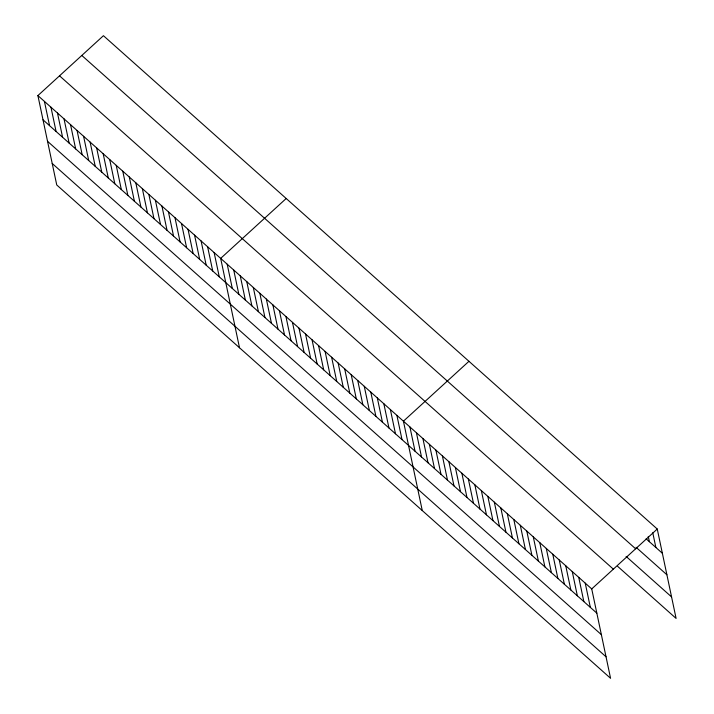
<?xml version="1.0" encoding="UTF-8"?>
<svg xmlns="http://www.w3.org/2000/svg" width="714" height="714" viewBox="0 0 714 714"><rect width="100%" height="100%" fill="white"/><g stroke="black" fill="none" stroke-linecap="round" stroke-linejoin="round"><path stroke-width="1.07" d="M37.904 95.587L591.727 588.916L610.568 678.3L56.745 184.971L37.904 95.587L103.432 35.7L657.255 529.029L676.096 618.413L617.655 566.363M286.198 198.501L220.671 258.388L239.502 347.772M468.955 361.302L403.428 421.18L422.269 510.564M591.727 588.916L657.255 529.029M646.134 538.811L662.369 553.27M636.058 547.29L666.894 574.77M81.807 55.46L635.63 548.789M626.116 556.429L671.562 596.913M59.53 75.827L613.353 569.156M43.01 119.827L596.833 613.156M47.543 141.318L601.366 634.648M52.211 163.47L606.034 656.8M652.766 532.733L655.871 547.486M648.267 536.428L649.383 541.703M585.239 583.133L590.344 607.373M578.742 577.349L583.847 601.59M572.253 571.566L577.358 595.806M565.756 565.783L570.861 590.014M559.267 559.999L564.372 584.231M552.77 554.216L557.875 578.447M546.272 548.423L551.386 572.664M539.784 542.64L544.889 566.88M533.287 536.857L538.401 561.097M526.798 531.073L531.903 555.313M520.301 525.29L525.415 549.53M513.812 519.506L518.917 543.747M507.315 513.723L512.429 537.963M500.826 507.94L505.931 532.18M494.329 502.156L499.443 526.396M487.841 496.373L492.946 520.613M481.343 490.589L486.457 514.83M474.855 484.806L479.96 509.046M468.357 479.023L473.471 503.263M461.869 473.239L466.974 497.479M455.371 467.456L460.485 491.696M448.883 461.672L453.988 485.913M442.385 455.889L447.491 480.12M435.897 450.106L441.002 474.337M429.4 444.322L434.505 468.554M422.911 438.53L428.016 462.77M416.414 432.746L421.519 456.987M409.925 426.963L415.03 451.203M396.904 415.369L402.009 439.61M390.371 409.55L395.485 433.791M383.846 403.74L388.952 427.981M377.322 397.93L382.427 422.161M370.789 392.111L375.903 416.351M364.265 386.301L369.37 410.532M357.741 380.482L362.846 404.722M351.208 374.671L356.322 398.912M344.683 368.852L349.789 393.093M338.159 363.042L343.264 387.283M331.626 357.223L336.74 381.463M325.102 351.413L330.207 375.653M318.578 345.594L323.683 369.834M312.045 339.784L317.159 364.024M305.521 333.974L310.626 358.205M298.996 328.154L304.102 352.395M292.463 322.344L297.577 346.576M285.939 316.525L291.044 340.765M279.415 310.715L284.52 334.955M272.882 304.896L277.996 329.136M266.358 299.086L271.463 323.326M259.834 293.267L264.939 317.507M253.3 287.456L258.414 311.697M246.776 281.637L251.881 305.878M240.252 275.827L245.357 300.067M233.719 270.008L238.833 294.248M227.195 264.198L232.3 288.438M214.138 252.569L219.252 276.809M207.613 246.758L212.718 270.999M201.089 240.939L206.194 265.18M194.556 235.129L199.67 259.369M188.032 229.31L193.137 253.55M181.508 223.5L186.613 247.74M174.975 217.681L180.089 241.921M168.45 211.871L173.556 236.111M161.926 206.051L167.031 230.292M155.393 200.241L160.507 224.482M148.869 194.431L153.974 218.662M142.345 188.612L147.45 212.852M135.812 182.802L140.926 207.042M129.288 176.983L134.393 201.223M122.763 171.173L127.868 195.413M116.23 165.353L121.335 189.594M109.706 159.543L114.811 183.784M103.173 153.724L108.287 177.964M96.649 147.914L101.754 172.154M90.125 142.095L95.23 166.335M83.592 136.285L88.706 160.525M77.067 130.475L82.172 154.706M70.543 124.655L75.648 148.896M64.01 118.845L69.124 143.077M57.486 113.026L62.591 137.267M50.962 107.216L56.067 131.456M44.429 101.397L49.543 125.637"/></g></svg>
